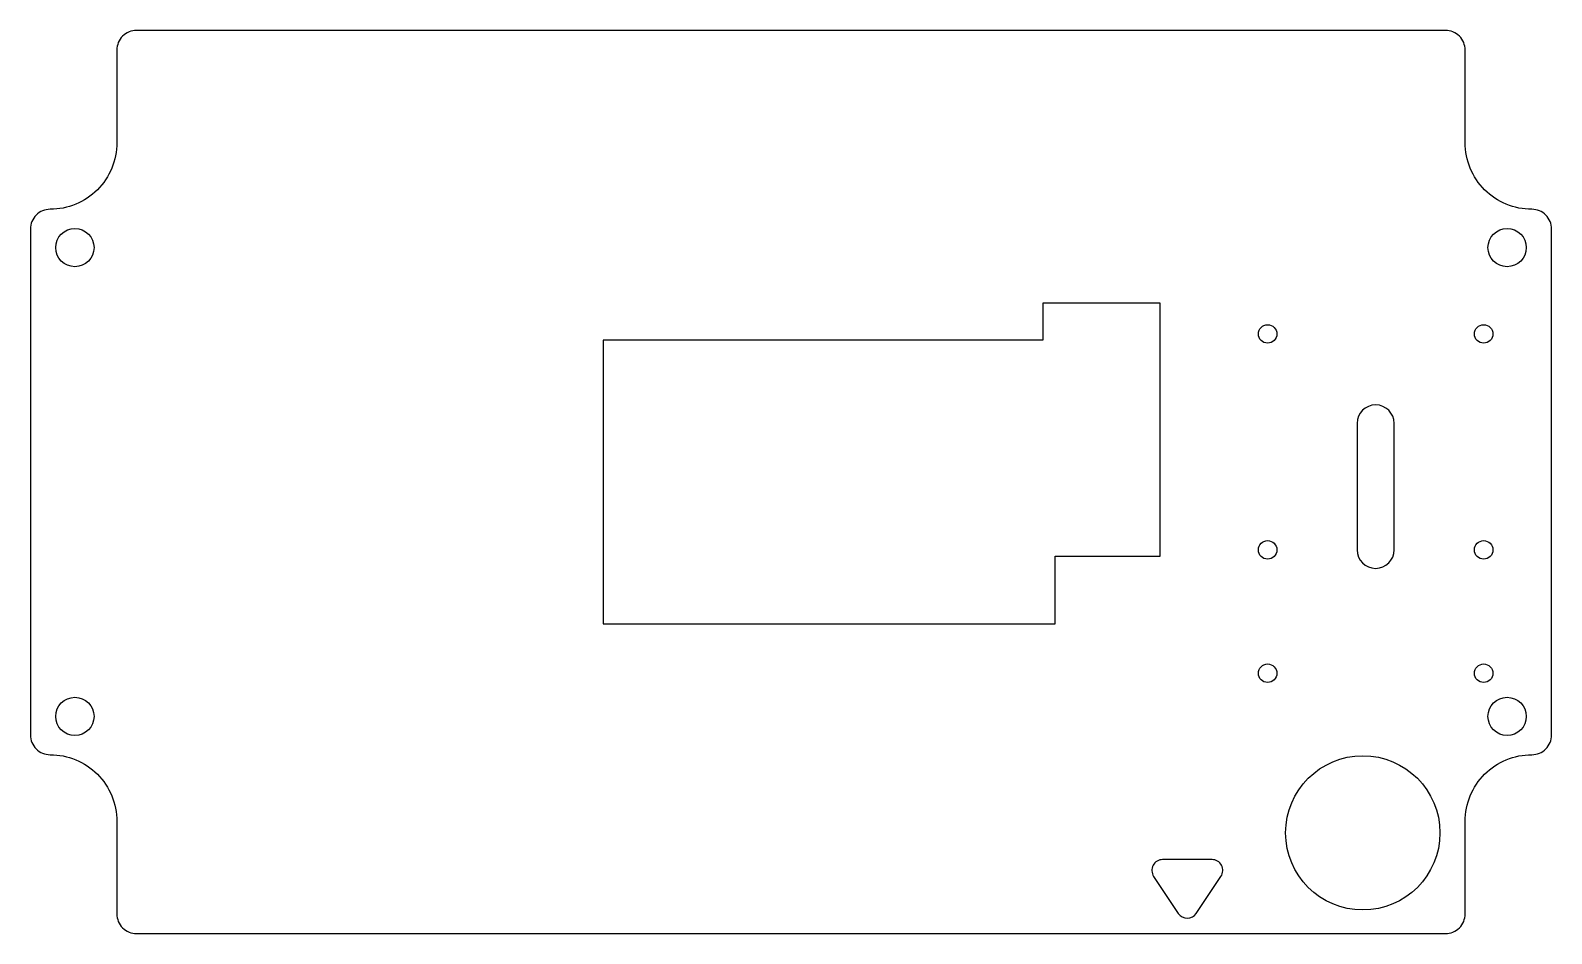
# Model space of a CAD drawing. Header units: millimetres. Extents: x -123 to 123, y -73 to 73.
import ezdxf

# ---------------------------------------------------------------- set-up
doc = ezdxf.new("R2010")
doc.units = ezdxf.units.MM
doc.layers.get('0').update_dxf_attribs({"linetype": 'CONTINUOUS'})

msp = doc.modelspace()

# ---------------------------------------------------------------- linework, layer by layer
for p, q in [((106, 73.2), (-106, 73.2)), ((-109.2, 70), (-109.2, 55)), ((109.2, 55), (109.2, 70)), ((-120, 44.2), (-120, 44.2)), ((120, 44.2), (120, 44.2)), ((-123.2, 41), (-123.2, -41)), ((123.2, -41), (123.2, 41)), ((-120, -44.2), (-120, -44.2)), ((120, -44.2), (120, -44.2)), ((-109.2, -55), (-109.2, -70)), ((109.2, -70), (109.2, -55)), ((-106, -73.2), (106, -73.2))]:
    msp.add_line(p, q)
msp.add_lwpolyline([(40.8, 23), (-30.4, 23), (-30.4, -23), (42.8, -23), (42.8, -12), (59.8, -12), (59.8, 29), (40.8, 29)], close=True)
for points in [[(97.7, -11), (97.7, 9.5, 1), (91.7, 9.5), (91.7, -11, 1)], [(65.65, -69.92), (69.65, -63.92, 0.599022), (68.2, -61.2), (60.2, -61.2, 0.599022), (58.74, -63.92), (62.74, -69.92, 0.535184)]]:
    msp.add_lwpolyline(points, format="xyb", close=True)
for centre, radius in [((-116, 38), 3.1), ((116, 38), 3.1), ((77.2, 24), 1.5), ((112.2, 24), 1.5), ((77.2, -11), 1.5), ((112.2, -11), 1.5), ((77.2, -31), 1.5), ((112.2, -31), 1.5), ((-116, -38), 3.1), ((116, -38), 3.1), ((92.62, -56.87), 12.5)]:
    msp.add_circle(centre, radius)
for points in [[(-106, 73.2), (-106.42, 73.2), (-106.84, 73.11), (-107.22, 72.96), (-107.61, 72.8), (-107.97, 72.56), (-108.26, 72.26), (-108.56, 71.97), (-108.8, 71.61), (-108.96, 71.22), (-109.11, 70.84), (-109.2, 70.42), (-109.2, 70)], [(109.2, 70), (109.2, 70.42), (109.11, 70.84), (108.96, 71.22), (108.8, 71.61), (108.56, 71.97), (108.26, 72.26), (107.97, 72.56), (107.61, 72.8), (107.22, 72.96), (106.84, 73.11), (106.42, 73.2), (106, 73.2)], [(-109.2, 55), (-109.2, 53.58), (-109.48, 52.17), (-110.02, 50.87), (-110.56, 49.56), (-111.36, 48.36), (-112.36, 47.36), (-113.36, 46.36), (-114.56, 45.56), (-115.87, 45.02), (-117.17, 44.48), (-118.58, 44.2), (-120, 44.2)], [(120, 44.2), (118.58, 44.2), (117.17, 44.48), (115.87, 45.02), (114.56, 45.56), (113.36, 46.36), (112.36, 47.36), (111.36, 48.36), (110.56, 49.56), (110.02, 50.87), (109.48, 52.17), (109.2, 53.58), (109.2, 55)], [(-120, 44.2), (-120.42, 44.2), (-120.84, 44.11), (-121.22, 43.96), (-121.61, 43.8), (-121.97, 43.56), (-122.26, 43.26), (-122.56, 42.97), (-122.8, 42.61), (-122.96, 42.22), (-123.11, 41.84), (-123.2, 41.42), (-123.2, 41)], [(123.2, 41), (123.2, 41.42), (123.11, 41.84), (122.96, 42.22), (122.8, 42.61), (122.56, 42.97), (122.26, 43.26), (121.97, 43.56), (121.61, 43.8), (121.22, 43.96), (120.84, 44.11), (120.42, 44.2), (120, 44.2)], [(-123.2, -41), (-123.2, -41.42), (-123.11, -41.84), (-122.96, -42.22), (-122.8, -42.61), (-122.56, -42.97), (-122.26, -43.26), (-121.97, -43.56), (-121.61, -43.8), (-121.22, -43.96), (-120.84, -44.11), (-120.42, -44.2), (-120, -44.2)], [(120, -44.2), (120.42, -44.2), (120.84, -44.11), (121.22, -43.96), (121.61, -43.8), (121.97, -43.56), (122.26, -43.26), (122.56, -42.97), (122.8, -42.61), (122.96, -42.22), (123.11, -41.84), (123.2, -41.42), (123.2, -41)], [(-120, -44.2), (-118.58, -44.2), (-117.17, -44.48), (-115.87, -45.02), (-114.56, -45.56), (-113.36, -46.36), (-112.36, -47.36), (-111.36, -48.36), (-110.56, -49.56), (-110.02, -50.87), (-109.48, -52.17), (-109.2, -53.58), (-109.2, -55)], [(109.2, -55), (109.2, -53.58), (109.48, -52.17), (110.02, -50.87), (110.56, -49.56), (111.36, -48.36), (112.36, -47.36), (113.36, -46.36), (114.56, -45.56), (115.87, -45.02), (117.17, -44.48), (118.58, -44.2), (120, -44.2)], [(-109.2, -70), (-109.2, -70.42), (-109.11, -70.84), (-108.96, -71.22), (-108.8, -71.61), (-108.56, -71.97), (-108.26, -72.26), (-107.97, -72.56), (-107.61, -72.8), (-107.22, -72.96), (-106.84, -73.11), (-106.42, -73.2), (-106, -73.2)], [(106, -73.2), (106.42, -73.2), (106.84, -73.11), (107.22, -72.96), (107.61, -72.8), (107.97, -72.56), (108.26, -72.26), (108.56, -71.97), (108.8, -71.61), (108.96, -71.22), (109.11, -70.84), (109.2, -70.42), (109.2, -70)]]:
    msp.add_open_spline(points, degree=3, knots=[-3.926966, -3.926966, -3.926966, -3.926966, -3.53428, -3.53428, -3.53428, -3.141593, -3.141593, -3.141593, -2.748906, -2.748906, -2.748906, -2.356219, -2.356219, -2.356219, -2.356219])

doc.saveas('drawing.dxf')
